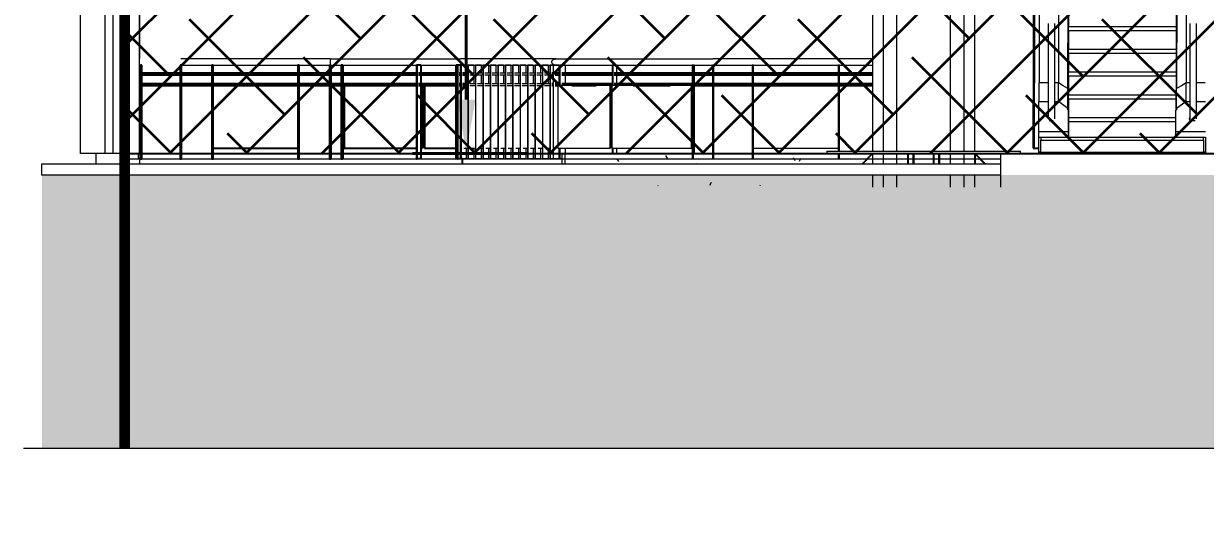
# Model space of a CAD drawing. Header units: millimetres. Extents: x 50357 to 985146, y 723188 to 1803594.
# Drawn here: x 895954 to 906939, y 765895 to 770531 of the extents above; entities that cross this region are included whole.
import ezdxf

# ---------------------------------------------------------------- set-up
doc = ezdxf.new("R2010")
doc.units = ezdxf.units.MM
doc.header["$LTSCALE"] = 3
doc.header["$MEASUREMENT"] = 0
doc.linetypes.add('DASHED', pattern=[19.05, 12.7, -6.35])
doc.layers.get('Defpoints').update_dxf_attribs({"color": 32})
for name, color, linetype, lineweight in [('-Dim', 7, 'Continuous', 40), ('A-WALL-PATT', 111, 'Continuous', 25), ('Hatch (CARR)', 8, 'Continuous', 35)]:
    doc.layers.add(name, color=color, linetype=linetype, lineweight=lineweight)
for name, color, linetype, lineweight, true_color in [('-Surrender line', 7, 'Continuous', 40, 0xff7575), ('A-FLOR', 7, 'Continuous', 5, 0x6e6e6e), ('A-FLOR-HRAL', 7, 'Continuous', 13, 0x6e6e6e), ('A-GENM', 7, 'Continuous', 13, 0x6e6e6e), ('A-MASS', 7, 'Continuous', 13, 0x6e6e6e), ('ADS060', 7, 'Continuous', 35, 0x6e6e6e), ('I-WALL', 7, 'Continuous', 25, 0x6e6e6e), ('M-EQPM', 7, 'Continuous', 13, 0x6e6e6e), ('Q-SPCQ', 7, 'Continuous', 13, 0x6e6e6e), ('S-COLS', 7, 'Continuous', 13, 0x6e6e6e), ('S-STRS', 7, 'Continuous', 13, 0x6e6e6e)]:
    doc.layers.add(name, color=color, linetype=linetype, lineweight=lineweight, true_color=true_color)
doc.layers.add('00-TITLEBOX', color=7, linetype='Continuous')
doc.styles.get("Standard").update_dxf_attribs({"font": 'arial.ttf'})
doc.dimstyles.get("Standard").update_dxf_attribs({"dimtxt": 0.5, "dimasz": 0.5, "dimexe": 0.18, "dimexo": 0.0625, "dimgap": 0.09, "dimtad": 0, "dimtih": 1, "dimtoh": 1, "dimdec": 3, "dimzin": 0, "dimdsep": 46, "dimtxsty": 'Standard', "dimcen": 0.09, "dimclrd": 256, "dimclre": 256, "dimclrt": 256, "dimadec": 0, "dimazin": 0, "dimtfac": 1, "dimtdec": 3, "dimtofl": 0, "dimtmove": 0, "dimatfit": 3, "dimfxl": 1, "dimtolj": 1, "dimtzin": 0, "dimlwd": -1, "dimlwe": -1, "dimarcsym": 0})
pattern_1 = [(0, (970130.18, 771645.61), (812.8, 203.2), [33.528, -576.072, 33.528, -576.072, -3251.2]), (0, (970130.18, 771645.61), (812.8, 203.2), [-1219.2, 33.528, -1185.672, 33.528, -576.072, -1422.4]), (0, (970130.18, 771645.61), (812.8, 203.2), [-3048, 33.528, -372.872, 33.528, -982.472]), (120, (970434.98, 771747.21), (-582.37636, 602.30545), [33.528, -576.072, 33.528, -3827.272]), (120, (970434.98, 771747.21), (-582.37636, 602.30545), [-643.128, -576.072, 33.528, -1185.672, -2032]), (120, (970434.98, 771747.21), (-582.37636, 602.30545), [-2438.4, 33.528, -576.072, 33.528, -1388.872]), (120, (970434.98, 771747.21), (-582.37636, 602.30545), [-3081.528, -372.872, 33.528, -982.472]), (240, (970536.58, 772153.61), (-230.42364, -805.50545), [33.528, -576.072, 33.528, -3827.272]), (240, (970536.58, 772153.61), (-230.42364, -805.50545), [-643.128, -576.072, 33.528, -1185.672, -2032]), (240, (970536.58, 772153.61), (-230.42364, -805.50545), [-2438.4, 33.528, -576.072, 33.528, -1388.872]), (240, (970536.58, 772153.61), (-230.42364, -805.50545), [-3081.528, -372.872, 33.528, -982.472])]

# ---------------------------------------------------------------- blocks, each defined once
blk = doc.blocks.new('*D345')
at = {"layer": '-Dim', "transparency": 16777216}
for p, q in [((900647, 774425), (899569, 774425)), ((900069, 773925), (900069, 772639)), ((900069, 769825), (900069, 771128)), ((900647, 769325), (899569, 769325))]:
    blk.add_line(p, q, dxfattribs=at)
for points in [[(899986, 773925), (900153, 773925), (900069, 774425)], [(899986, 769825), (900153, 769825), (900069, 769325)]]:
    blk.add_solid(points, dxfattribs=at)
at = {"layer": 'Defpoints', "color": 0, "transparency": 16777216}
for p in [(900069, 774425), (900647, 774425), (900647, 769325)]:
    blk.add_point(p, dxfattribs=at)
at = {"layer": '-Dim', "transparency": 16777216, "insert": (900069, 771884), "char_height": 500, "attachment_point": 5}
blk.add_mtext('\\A1;5100', dxfattribs=at)
blk = doc.blocks.new('Railing - 800mm-V61-SEC C')
at = {"layer": 'A-FLOR-HRAL', "color": 251, "lineweight": 9}
blk.add_line((-678176, 11600), (-678134, 11600), dxfattribs=at)
blk = doc.blocks.new('Railing - 50 x 12mm-V62-SEC C')
at = {"layer": 'A-FLOR-HRAL', "color": 251, "lineweight": 9}
for p, q in [((-678133, 12370), (-678134, 12370)), ((-678134, 12370), (-678134, 11500)), ((-678133, 11500), (-678133, 12370)), ((-678083, 12370), (-678133, 12370)), ((-678083, 12370), (-678083, 12300)), ((-678083, 12280), (-678083, 12200)), ((-678083, 11600), (-678083, 11500)), ((-678134, 11500), (-678133, 11500)), ((-678083, 11500), (-678133, 11500))]:
    blk.add_line(p, q, dxfattribs=at)
blk = doc.blocks.new('Railing - 50 x 12mm-V63-SEC C')
at = {"layer": 'A-FLOR-HRAL', "color": 251, "lineweight": 9}
for p, q in [((-677856, 12370), (-677857, 12370)), ((-677857, 12370), (-677857, 12282)), ((-677856, 11500), (-677856, 12370)), ((-677806, 12370), (-677856, 12370)), ((-677806, 12370), (-677806, 12300)), ((-677857, 12281), (-677857, 11500)), ((-677806, 12280), (-677806, 12200)), ((-677806, 11600), (-677806, 11500)), ((-677857, 11500), (-677856, 11500)), ((-677806, 11500), (-677856, 11500))]:
    blk.add_line(p, q, dxfattribs=at)
blk = doc.blocks.new('Railing - 50 x 12mm-V64-SEC C')
at = {"layer": 'A-FLOR-HRAL', "color": 251, "lineweight": 9}
for p, q in [((-677372, 12370), (-677373, 12370)), ((-677373, 12370), (-677373, 11500)), ((-677372, 11500), (-677372, 12370)), ((-677344, 12370), (-677372, 12370)), ((-677373, 11500), (-677372, 11500)), ((-677344, 11500), (-677372, 11500))]:
    blk.add_line(p, q, dxfattribs=at)
blk = doc.blocks.new('Railing - 50 x 12mm-V65-SEC C')
at = {"layer": 'A-FLOR-HRAL', "color": 251, "lineweight": 9}
for p, q in [((-677278, 12370), (-677283, 12370)), ((-677283, 12370), (-677283, 12180)), ((-677278, 12180), (-677278, 12370)), ((-677232, 12370), (-677278, 12370)), ((-677232, 12370), (-677232, 12300)), ((-677232, 12280), (-677232, 12200)), ((-677283, 11600), (-677283, 11500)), ((-677278, 11500), (-677278, 11600)), ((-677232, 11600), (-677232, 11551)), ((-677283, 11500), (-677278, 11500)), ((-677264, 11500), (-677278, 11500))]:
    blk.add_line(p, q, dxfattribs=at)
blk = doc.blocks.new('Railing - 800mm-V66-SEC C')
at = {"layer": 'A-FLOR-HRAL', "color": 251, "lineweight": 9}
for p, q in [((-677170, 12180), (-677301, 12180)), ((-677301, 12180), (-677301, 11600)), ((-676814, 12180), (-676946, 12180)), ((-676814, 11600), (-676814, 12180)), ((-676814, 12180), (-676810, 12180)), ((-676810, 12180), (-676810, 11600)), ((-677301, 11600), (-676814, 11600)), ((-676810, 11600), (-676814, 11600))]:
    blk.add_line(p, q, dxfattribs=at)
blk = doc.blocks.new('Railing - 50 x 12mm-V67-SEC C')
at = {"layer": 'A-FLOR-HRAL', "color": 251, "lineweight": 9}
for p, q in [((-676787, 12370), (-676796, 12370)), ((-676796, 12370), (-676796, 12180)), ((-676787, 12180), (-676787, 12370)), ((-676756, 12370), (-676787, 12370)), ((-676756, 12370), (-676756, 12300)), ((-676756, 12280), (-676756, 12200)), ((-676796, 11600), (-676796, 11551)), ((-676787, 11551), (-676787, 11600)), ((-676756, 11600), (-676756, 11551))]:
    blk.add_line(p, q, dxfattribs=at)
blk = doc.blocks.new('Railing - 800mm-V68-SEC C')
at = {"layer": 'A-FLOR-HRAL', "color": 251, "lineweight": 9}
for p, q in [((-676598, 12180), (-676800, 12180)), ((-676800, 12180), (-676800, 11600)), ((-676059, 12180), (-676257, 12180)), ((-676059, 11600), (-676059, 12180)), ((-676059, 12180), (-676057, 12180)), ((-676057, 12180), (-676057, 11600)), ((-676800, 11600), (-676059, 11600)), ((-676057, 11600), (-676059, 11600))]:
    blk.add_line(p, q, dxfattribs=at)
blk = doc.blocks.new('Railing - 50 x 12mm-V69-SEC C')
at = {"layer": 'A-FLOR-HRAL', "color": 251, "lineweight": 9}
for p, q in [((-676041, 12370), (-676053, 12370)), ((-676053, 12370), (-676053, 11500)), ((-676041, 11500), (-676041, 12370)), ((-676035, 12370), (-676041, 12370)), ((-676035, 12370), (-676035, 12300)), ((-676035, 12280), (-676035, 12200)), ((-676035, 12180), (-676035, 11551)), ((-676053, 11500), (-676041, 11500)), ((-676039, 11500), (-676041, 11500))]:
    blk.add_line(p, q, dxfattribs=at)
blk = doc.blocks.new('Railing - 50 x 12mm-V70-SEC C')
at = {"layer": 'A-FLOR-HRAL', "color": 251, "lineweight": 9}
for p, q in [((-675482, 12370), (-675494, 12370)), ((-675494, 12370), (-675494, 11500)), ((-675482, 11500), (-675482, 12370)), ((-675482, 12370), (-675482, 12370)), ((-675494, 11500), (-675482, 11500)), ((-675482, 11500), (-675482, 11500))]:
    blk.add_line(p, q, dxfattribs=at)
blk = doc.blocks.new('Railing - 800mm-V71-SEC C')
at = {"layer": 'A-FLOR-HRAL', "color": 251, "lineweight": 9}
blk.add_line((-675482, 11600), (-674694, 11600), dxfattribs=at)
blk = doc.blocks.new('Railing - 50 x 12mm-V72-SEC C')
at = {"layer": 'A-FLOR-HRAL', "color": 251, "lineweight": 9}
for p, q in [((-674682, 12370), (-674694, 12370)), ((-674694, 12370), (-674694, 11570)), ((-674682, 11570), (-674682, 12370)), ((-674682, 12370), (-674682, 12370)), ((-674694, 11550), (-674694, 11500)), ((-674682, 11500), (-674682, 11550)), ((-674694, 11500), (-674682, 11500)), ((-674682, 11500), (-674682, 11500))]:
    blk.add_line(p, q, dxfattribs=at)
blk = doc.blocks.new('Railing - 50 x 12mm-V75-SEC C')
at = {"layer": 'A-FLOR-HRAL', "color": 251, "lineweight": 9}
for p, q in [((-677341, 12370), (-677344, 12370)), ((-677344, 12370), (-677344, 11500)), ((-677341, 11500), (-677341, 12370)), ((-677292, 12370), (-677341, 12370)), ((-677292, 12370), (-677292, 12300)), ((-677292, 12280), (-677292, 12200)), ((-677292, 11600), (-677292, 11500)), ((-677344, 11500), (-677341, 11500)), ((-677292, 11500), (-677341, 11500))]:
    blk.add_line(p, q, dxfattribs=at)
blk = doc.blocks.new('Railing - Railing-28227-SEC C')
at = {"color": 8, "true_color": 0x6e6e6e}
for p, q in [((-681189, 12370), (-681178, 12370)), ((-681167, 12370), (-681178, 12370)), ((-681178, 12370), (-681178, 11500)), ((-681167, 11500), (-681167, 12370)), ((-680799, 12370), (-680811, 12370)), ((-680811, 12370), (-680811, 11500)), ((-680799, 11500), (-680799, 12370)), ((-680799, 12370), (-680799, 12370)), ((-680505, 12370), (-680517, 12370)), ((-680517, 12370), (-680517, 11500)), ((-680505, 11500), (-680505, 12370)), ((-680505, 12370), (-680505, 12370)), ((-679705, 12370), (-679717, 12370)), ((-679717, 12370), (-679717, 11500)), ((-679705, 11500), (-679705, 12370)), ((-679705, 12370), (-679705, 12370)), ((-679412, 12370), (-679424, 12370)), ((-679424, 12370), (-679424, 11500)), ((-679412, 11500), (-679412, 12370)), ((-679411, 12370), (-679412, 12370)), ((-679411, 12370), (-679411, 12300)), ((-679304, 12370), (-679316, 12370)), ((-679316, 12370), (-679316, 11500)), ((-679304, 11500), (-679304, 12370)), ((-679298, 12370), (-679304, 12370)), ((-679298, 12370), (-679298, 12300)), ((-678607, 12370), (-678616, 12370)), ((-678616, 12370), (-678616, 11500)), ((-678607, 11500), (-678607, 12370)), ((-678573, 12370), (-678607, 12370)), ((-678573, 12370), (-678573, 12300)), ((-678245, 12370), (-678247, 12370)), ((-678247, 12370), (-678247, 11500)), ((-678245, 11500), (-678245, 12370)), ((-678232, 12370), (-678245, 12370)), ((-678231, 12370), (-678232, 12370)), ((-678232, 12370), (-678232, 11500)), ((-678231, 11500), (-678231, 12370)), ((-678203, 12370), (-678231, 12370)), ((-678202, 12370), (-678203, 12370)), ((-678203, 12370), (-678203, 11500)), ((-678202, 11500), (-678202, 12370)), ((-678187, 12370), (-678202, 12370)), ((-681190, 12300), (-681184, 12300)), ((-681190, 12280), (-681184, 12280)), ((-681190, 12200), (-681184, 12200)), ((-681167, 12300), (-680811, 12300)), ((-681167, 12280), (-680811, 12280)), ((-681167, 12200), (-680811, 12200)), ((-680799, 12300), (-680517, 12300)), ((-680799, 12280), (-680517, 12280)), ((-680799, 12200), (-680517, 12200)), ((-680505, 12300), (-679717, 12300)), ((-680505, 12280), (-679717, 12280)), ((-680505, 12200), (-679717, 12200)), ((-679705, 12300), (-679424, 12300)), ((-679705, 12280), (-679424, 12280)), ((-679705, 12200), (-679424, 12200)), ((-679412, 12300), (-679316, 12300)), ((-679412, 12280), (-679316, 12280)), ((-679412, 12200), (-679316, 12200)), ((-679411, 12280), (-679411, 12200)), ((-679302, 12300), (-678741, 12300)), ((-679302, 12280), (-679179, 12280)), ((-679302, 12200), (-679298, 12200)), ((-679298, 12280), (-679298, 12200)), ((-679298, 12200), (-679179, 12200)), ((-679179, 12280), (-678951, 12280)), ((-679179, 12200), (-678615, 12200)), ((-678951, 12280), (-678615, 12280)), ((-678741, 12300), (-678615, 12300)), ((-678597, 12300), (-678245, 12300)), ((-678597, 12280), (-678409, 12280)), ((-678597, 12200), (-678245, 12200)), ((-678573, 12280), (-678573, 12200)), ((-678409, 12280), (-678299, 12280)), ((-678299, 12280), (-678245, 12280)), ((-678217, 12300), (-678203, 12300)), ((-678217, 12280), (-678203, 12280)), ((-678217, 12200), (-678203, 12200)), ((-678187, 12300), (-678134, 12300)), ((-678187, 12280), (-678134, 12280)), ((-678187, 12200), (-678134, 12200)), ((-677357, 12300), (-677344, 12300)), ((-677357, 12280), (-677344, 12280)), ((-677357, 12200), (-677344, 12200)), ((-677326, 12300), (-677283, 12300)), ((-677326, 12280), (-677283, 12280)), ((-677326, 12200), (-677283, 12200)), ((-677264, 12300), (-676797, 12300)), ((-677264, 12280), (-676797, 12280)), ((-677264, 12200), (-676797, 12200)), ((-676777, 12300), (-676054, 12300)), ((-676777, 12280), (-676054, 12280)), ((-676777, 12200), (-676054, 12200)), ((-676040, 12300), (-675863, 12300)), ((-676040, 12280), (-675863, 12280)), ((-676040, 12200), (-675863, 12200)), ((-675851, 12300), (-675494, 12300)), ((-675851, 12280), (-675494, 12280)), ((-675851, 12200), (-675494, 12200)), ((-675482, 12300), (-674694, 12300)), ((-675482, 12280), (-674694, 12280)), ((-675482, 12200), (-674694, 12200)), ((-674682, 12300), (-674374, 12300)), ((-674682, 12280), (-674374, 12280)), ((-674682, 12200), (-674374, 12200)), ((-681190, 12180), (-681184, 12180)), ((-681167, 12180), (-680811, 12180)), ((-680799, 12180), (-680517, 12180)), ((-680505, 12180), (-679717, 12180)), ((-679705, 12180), (-679424, 12180)), ((-679412, 12180), (-679316, 12180)), ((-679411, 12180), (-679411, 11500)), ((-679302, 12180), (-678615, 12180)), ((-679298, 12180), (-679298, 11500)), ((-679286, 12180), (-679286, 11600)), ((-678597, 12180), (-678245, 12180)), ((-678573, 12180), (-678573, 11500)), ((-678561, 11600), (-678561, 12180)), ((-678559, 12180), (-678559, 11600)), ((-678540, 12180), (-678540, 11600)), ((-678217, 12180), (-678203, 12180)), ((-678187, 12180), (-678134, 12180)), ((-677357, 12180), (-677344, 12180)), ((-677326, 12180), (-677302, 12180)), ((-677171, 12180), (-676946, 12180)), ((-676810, 12180), (-676800, 12180)), ((-676599, 12180), (-676257, 12180)), ((-676058, 12180), (-676054, 12180)), ((-676040, 12180), (-675863, 12180)), ((-675851, 12180), (-675494, 12180)), ((-675482, 12180), (-674694, 12180)), ((-674682, 12180), (-674374, 12180)), ((-681197, 11500), (-681197, 11550)), ((-680505, 11600), (-679717, 11600)), ((-679286, 11600), (-678616, 11600)), ((-678573, 11600), (-678561, 11600)), ((-678559, 11600), (-678561, 11600)), ((-678540, 11600), (-678247, 11600)), ((-681178, 11500), (-681197, 11500)), ((-681178, 11500), (-681167, 11500)), ((-680811, 11500), (-680799, 11500)), ((-680799, 11500), (-680799, 11500)), ((-680517, 11500), (-680505, 11500)), ((-680505, 11500), (-680505, 11500)), ((-679717, 11500), (-679705, 11500)), ((-679705, 11500), (-679705, 11500)), ((-679424, 11500), (-679412, 11500)), ((-679411, 11500), (-679412, 11500)), ((-679316, 11500), (-679304, 11500)), ((-679298, 11500), (-679304, 11500)), ((-678616, 11500), (-678607, 11500)), ((-678573, 11500), (-678607, 11500)), ((-678247, 11500), (-678245, 11500)), ((-678232, 11500), (-678245, 11500)), ((-678232, 11500), (-678231, 11500)), ((-678203, 11500), (-678231, 11500)), ((-678203, 11500), (-678202, 11500)), ((-678187, 11500), (-678202, 11500))]:
    blk.add_line(p, q, dxfattribs=at)
at = {"layer": 'A-FLOR-HRAL', "color": 8, "lineweight": 9, "true_color": 0x6e6e6e}
for p, q in [((-678152, 12370), (-678187, 12370)), ((-678152, 12370), (-678152, 12300)), ((-678152, 12280), (-678152, 12200)), ((-678118, 12300), (-678064, 12300)), ((-678118, 12280), (-678064, 12280)), ((-678118, 12200), (-678064, 12200)), ((-678048, 12300), (-677995, 12300)), ((-678048, 12280), (-677995, 12280)), ((-678048, 12200), (-677995, 12200)), ((-677979, 12300), (-677926, 12300)), ((-677979, 12280), (-677926, 12280)), ((-677979, 12200), (-677926, 12200)), ((-677910, 12300), (-677857, 12300)), ((-677910, 12280), (-677857, 12280)), ((-677910, 12200), (-677857, 12200)), ((-677841, 12300), (-677788, 12300)), ((-677841, 12280), (-677788, 12280)), ((-677841, 12200), (-677788, 12200)), ((-677772, 12300), (-677719, 12300)), ((-677772, 12280), (-677719, 12280)), ((-677772, 12200), (-677719, 12200)), ((-677703, 12300), (-677649, 12300)), ((-677703, 12280), (-677649, 12280)), ((-677703, 12200), (-677649, 12200)), ((-677633, 12300), (-677580, 12300)), ((-677633, 12280), (-677580, 12280)), ((-677633, 12200), (-677580, 12200)), ((-677564, 12300), (-677511, 12300)), ((-677564, 12280), (-677511, 12280)), ((-677564, 12200), (-677511, 12200)), ((-677495, 12300), (-677442, 12300)), ((-677495, 12280), (-677442, 12280)), ((-677495, 12200), (-677442, 12200)), ((-677426, 12300), (-677373, 12300)), ((-677426, 12280), (-677373, 12280)), ((-677426, 12200), (-677373, 12200)), ((-678118, 12180), (-678064, 12180)), ((-678048, 12180), (-677995, 12180)), ((-677979, 12180), (-677926, 12180)), ((-677910, 12180), (-677857, 12180)), ((-677841, 12180), (-677788, 12180)), ((-677772, 12180), (-677719, 12180)), ((-677703, 12180), (-677649, 12180)), ((-677633, 12180), (-677580, 12180)), ((-677564, 12180), (-677511, 12180)), ((-677495, 12180), (-677442, 12180)), ((-677426, 12180), (-677373, 12180)), ((-678152, 11600), (-678152, 11500)), ((-678152, 11500), (-678187, 11500))]:
    blk.add_line(p, q, dxfattribs=at)
at = {"color": 8, "true_color": 0x6e6e6e}
for name, p in [('Railing - 50 x 12mm-V62-SEC C', (0, 0)), ('Railing - 50 x 12mm-V62-SEC C', (69, 0)), ('Railing - 50 x 12mm-V62-SEC C', (138, 0)), ('Railing - 50 x 12mm-V62-SEC C', (207, 0)), ('Railing - 50 x 12mm-V63-SEC C', (0, 0)), ('Railing - 50 x 12mm-V62-SEC C', (346, 0)), ('Railing - 50 x 12mm-V62-SEC C', (415, 0)), ('Railing - 50 x 12mm-V62-SEC C', (484, 0)), ('Railing - 50 x 12mm-V62-SEC C', (553, 0)), ('Railing - 50 x 12mm-V62-SEC C', (622, 0)), ('Railing - 50 x 12mm-V62-SEC C', (692, 0)), ('Railing - 50 x 12mm-V64-SEC C', (0, 0)), ('Railing - 50 x 12mm-V75-SEC C', (0, 0)), ('Railing - 50 x 12mm-V65-SEC C', (0, 0)), ('Railing - 50 x 12mm-V67-SEC C', (0, 0)), ('Railing - 50 x 12mm-V69-SEC C', (0, 0)), ('Railing - 50 x 12mm-V70-SEC C', (-369, 0)), ('Railing - 50 x 12mm-V70-SEC C', (0, 0)), ('Railing - 50 x 12mm-V72-SEC C', (0, 0)), ('Railing - 800mm-V66-SEC C', (0, 0)), ('Railing - 800mm-V68-SEC C', (0, 0)), ('Railing - 800mm-V61-SEC C', (0, 0)), ('Railing - 800mm-V61-SEC C', (69, 0)), ('Railing - 800mm-V61-SEC C', (138, 0)), ('Railing - 800mm-V61-SEC C', (207, 0)), ('Railing - 800mm-V61-SEC C', (277, 0)), ('Railing - 800mm-V61-SEC C', (346, 0)), ('Railing - 800mm-V61-SEC C', (415, 0)), ('Railing - 800mm-V61-SEC C', (484, 0)), ('Railing - 800mm-V61-SEC C', (553, 0)), ('Railing - 800mm-V61-SEC C', (622, 0)), ('Railing - 800mm-V61-SEC C', (692, 0)), ('Railing - 800mm-V61-SEC C', (761, 0)), ('Railing - 800mm-V71-SEC C', (0, 0))]:
    blk.add_blockref(name, p, dxfattribs=at)
blk = doc.blocks.new('Top Rail Type - Top Rail_Internal_-28234-SEC C')
at = {"layer": 'A-FLOR-HRAL', "lineweight": 9}
for p, q in [((-679418, 12430), (-680805, 12430)), ((-678187, 12430), (-678206, 12430)), ((-677317, 12430), (-678187, 12430)), ((-674374, 12430), (-675857, 12430)), ((-680805, 12370), (-679418, 12370)), ((-678206, 12370), (-678187, 12370)), ((-678187, 12370), (-677317, 12370)), ((-675857, 12370), (-674374, 12370))]:
    blk.add_line(p, q, dxfattribs=at)
at = {"layer": 'A-FLOR-HRAL', "lineweight": 9, "flags": 128}
for points in [[(-679418, 12430), (-679199, 12430), (-678989, 12430), (-678793, 12430), (-678617, 12430), (-678467, 12430), (-678348, 12430), (-678262, 12430), (-678213, 12430), (-678206, 12430)], [(-677317, 12430), (-677225, 12430), (-677089, 12430), (-676916, 12430), (-676709, 12430), (-676476, 12430), (-676224, 12430), (-675960, 12430), (-675857, 12430)], [(-679418, 12370), (-679199, 12370), (-678989, 12370), (-678793, 12370), (-678617, 12370), (-678467, 12370), (-678348, 12370), (-678262, 12370), (-678213, 12370), (-678206, 12370)], [(-677317, 12370), (-677225, 12370), (-677089, 12370), (-676916, 12370), (-676709, 12370), (-676476, 12370), (-676224, 12370), (-675960, 12370), (-675857, 12370)]]:
    blk.add_lwpolyline(points, dxfattribs=at)
at = {"layer": 'A-FLOR-HRAL', "lineweight": 9}
for points, knots in [([(-679417, 12430), (-679418, 12431), (-679418, 12429), (-679418, 12421), (-679418, 12412), (-679418, 12404), (-679418, 12400)], [0.4444444, 0.4444444, 0.4444444, 0.4444444, 0.6666667, 0.7777778, 0.8888889, 1, 1, 1, 1]), ([(-677357, 12400), (-677357, 12404), (-677355, 12412), (-677346, 12421), (-677335, 12427), (-677324, 12430), (-677316, 12430), (-677313, 12430)], [-1, -1, -1, -1, -0.8888889, -0.7777778, -0.6666667, -0.5555556, -0.4580782, -0.4580782, -0.4580782, -0.4580782]), ([(-677313, 12370), (-677316, 12370), (-677324, 12370), (-677335, 12373), (-677346, 12379), (-677355, 12388), (-677357, 12396), (-677357, 12400)], [-0.5426889, -0.5426889, -0.5426889, -0.5426889, -0.4444444, -0.3333333, -0.2222222, -0.1111111, 0, 0, 0, 0])]:
    blk.add_open_spline(points, degree=3, knots=knots, dxfattribs=at)
blk.add_open_spline([(-679418, 12400), (-679418, 12396), (-679418, 12388), (-679418, 12379), (-679418, 12373), (-679418, 12370), (-679418, 12370), (-679417, 12370)], degree=3, dxfattribs=at)
blk = doc.blocks.new('Mechanical Equipment 1 - Mechanical Equipment 1-3306942-SEC C')
at = {"layer": 'M-EQPM'}
for p, q in [((-673183, 11236), (-673183, 11550)), ((-666783, 11550), (-673183, 11550)), ((-666783, 11550), (-666783, 11236)), ((-666781, 11550), (-666783, 11550)), ((-666779, 11550), (-666781, 11550)), ((-666779, 11500), (-666779, 11550)), ((-666779, 11450), (-666779, 11500)), ((-666779, 11236), (-666779, 11350))]:
    blk.add_line(p, q, dxfattribs=at)
blk = doc.blocks.new('Structural Columns 1 - Structural Columns 1-3720711-SEC C')
at = {"layer": 'S-COLS'}
for p, q in [((-674374, 19104), (-674274, 19104)), ((-674374, 11570), (-674374, 19104)), ((-674274, 19104), (-674274, 19104)), ((-674274, 19104), (-674150, 19104)), ((-674274, 11570), (-674274, 19104)), ((-674274, 18995), (-674274, 19104)), ((-674150, 19104), (-673650, 19104)), ((-674150, 11570), (-674150, 19104)), ((-673650, 19104), (-673650, 19104)), ((-673650, 19104), (-673524, 19104)), ((-673650, 11570), (-673650, 19104)), ((-673650, 11570), (-673650, 19104)), ((-673524, 19104), (-673424, 19104)), ((-673524, 11570), (-673524, 19104)), ((-673424, 19104), (-673424, 19104)), ((-673424, 19104), (-673423, 19104)), ((-673424, 11570), (-673424, 19104)), ((-673424, 11570), (-673424, 19104)), ((-673424, 11570), (-673424, 19104)), ((-673423, 16150), (-673423, 19104)), ((-674274, 18725), (-674274, 18915)), ((-674274, 18535), (-674274, 18645)), ((-674274, 11570), (-674274, 18415)), ((-673423, 11570), (-673423, 15300)), ((-674374, 11500), (-674374, 11550)), ((-674274, 11500), (-674274, 11550)), ((-674274, 11500), (-674274, 11550)), ((-674150, 11500), (-674150, 11550)), ((-673650, 11500), (-673650, 11550)), ((-673650, 11500), (-673650, 11550)), ((-673524, 11500), (-673524, 11550)), ((-673424, 11500), (-673424, 11550)), ((-674374, 11450), (-674374, 11500)), ((-674274, 11450), (-674274, 11500)), ((-674274, 11450), (-674274, 11500)), ((-674150, 11450), (-674150, 11500)), ((-673650, 11450), (-673650, 11500)), ((-673650, 11450), (-673650, 11500)), ((-673524, 11450), (-673524, 11500)), ((-673424, 11450), (-673424, 11500)), ((-674374, 11236), (-674374, 11350)), ((-674274, 11236), (-674274, 11350)), ((-674274, 11236), (-674274, 11350)), ((-674150, 11236), (-674150, 11350)), ((-673650, 11236), (-673650, 11350)), ((-673650, 11236), (-673650, 11350)), ((-673524, 11236), (-673524, 11350)), ((-673424, 11236), (-673424, 11350))]:
    blk.add_line(p, q, dxfattribs=at)
blk = doc.blocks.new('Aluminum Louvers FL - Aluminum Louvers FL-3941679-SEC C')
at = {"layer": 'A-GENM'}
for p, q in [((-681185, 12429), (-681185, 16600)), ((-681591, 11450), (-681591, 11550)), ((-681185, 11450), (-681185, 11500))]:
    blk.add_line(p, q, dxfattribs=at)
blk = doc.blocks.new('Aluminum Louvers FSS - Aluminum Louvers FSS-4001149-SEC C')
at = {"layer": 'A-GENM'}
for p, q in [((-681739, 11550), (-681739, 26790)), ((-681509, 11550), (-681509, 26790)), ((-681434, 11550), (-681434, 26790)), ((-681189, 11550), (-681189, 16600)), ((-681711, 11550), (-681739, 11550)), ((-681683, 11550), (-681711, 11550)), ((-681577, 11550), (-681683, 11550)), ((-681509, 11550), (-681577, 11550)), ((-681490, 11550), (-681509, 11550)), ((-681434, 11550), (-681490, 11550)), ((-681339, 11550), (-681434, 11550)), ((-681224, 11550), (-681339, 11550)), ((-681189, 11550), (-681224, 11550))]:
    blk.add_line(p, q, dxfattribs=at)

msp = doc.modelspace()

# ---------------------------------------------------------------- hatches: boundary and pattern name
at = {"layer": 'A-WALL-PATT', "lineweight": 13}
h = msp.add_hatch(dxfattribs=at)
h.set_pattern_fill('FP_1', color=256, style=0, pattern_type=2)
h.set_pattern_definition([(45, (970121.66, 771645.6), (-251.4472, 251.4472), []), (45, (970121.66, 772026.6), (-251.4472, 251.4472), [])])
h.paths.add_polyline_path([(905342.2624, 769374.6127), (905345.2624, 769374.6127), (905345.2624, 769673.7848), (905342.2624, 769673.7782), (905342.2624, 769390.6445)], flags=0)
at = {"layer": 'ADS060', "lineweight": 13}
h = msp.add_hatch(dxfattribs=at)
h.set_pattern_fill('AR-CONC', color=256, scale=100, style=0)
h.set_pattern_definition([(50, (0, 0), (717.26018, -62.75213), [75, -825]), (355, (0, 0), (-138.75133, 752.19213), [60, -660]), (100.451444, (59.8, -5.2), (578.50885, 689.44), [63.7402, -701.1421]), (46.1842, (0, 200), (1067.2413, -165.5193), [112.5, -1237.5]), (96.63564, (88.9, 186.2), (934.66195, 974.1186), [95.6103, -1051.7138]), (351.18416, (0, 200), (934.6619, 974.1186), [90, -990]), (21, (100, 150), (596.90705, -402.6189), [75, -825]), (326, (100, 150), (243.31533, 725.15005), [60, -660]), (71.451445, (149.74, 116.45), (840.22238, 322.53115), [63.7402, -701.1421]), (37.5, (0, 0), (12.159855, 332.893854), [0, -652, 0, -670, 0, -662.5]), (7.5, (0, 0), (263.06954, 394.41171), [0, -382, 0, -637, 0, -252.5]), (327.5, (-223, 0), (533.822436, -22.55487), [0, -250, 0, -780, 0, -1035]), (317.5, (-323, 0), (583.18617, 100.10498), [0, -325, 0, -518, 0, -735])])
h.paths.add_polyline_path([(896124.3903, 769124.6127), (919808.5704, 769124.6127), (919808.5704, 766581.7348), (909426.6735, 766581.7348), (909176.6735, 767268.6042), (908676.6735, 765894.8655), (908426.6735, 766581.7348), (896124.3903, 766581.7348)])
at = {"layer": 'Hatch (CARR)'}
h = msp.add_hatch(dxfattribs=at)
h.set_pattern_fill('ANSI38', color=256, scale=4000)
h.paths.add_polyline_path([(919608.1395, 769324.6127), (919608.1395, 774424.6127), (896892.0362, 774424.6127), (896892.0362, 769324.6127)])
at = {"layer": 'S-STRS', "lineweight": 9}
h = msp.add_hatch(dxfattribs=at)
h.set_pattern_fill('FP_3', color=256, style=0, pattern_type=2)
h.set_pattern_definition(pattern_1)
h.paths.add_polyline_path([(903656.9017, 769274.6127), (903797.8242, 769274.6127), (903846.1505, 769324.6127), (903538.3797, 769324.6127), (903538.3797, 769274.6127), (903631.5404, 769274.6127)], flags=0)
h.paths.add_polyline_path([(902369.4209, 769274.6127), (902726.3649, 769274.6127), (902726.3649, 769325.8627), (902369.4209, 769325.8627)], flags=0)
h.paths.add_polyline_path([(900989.1041, 769274.6127), (902167.2282, 769274.6127), (902167.2282, 769325.8627), (900989.1041, 769325.8627)], flags=0)
h.paths.add_polyline_path([(902738.3798, 769274.6127), (903526.3648, 769274.6127), (903526.3648, 769324.6127), (903421.2851, 769324.6127), (903421.2851, 769325.8627), (902738.3798, 769325.8627)], flags=0)
h.paths.add_polyline_path([(902357.406, 769274.6127), (902357.406, 769325.8627), (902181.25, 769325.8627), (902181.25, 769274.6127)], flags=0)
h.paths.add_polyline_path([(904938.5754, 769274.6127), (905038.0039, 769274.6127), (905038.0039, 769324.6127), (904797.3884, 769324.5296), (904845.6951, 769274.6127), (904880.139, 769274.6127)], flags=0)
h.paths.add_polyline_path([(905287.8848, 769324.6127), (905392.0843, 769324.6127), (905392.0843, 769325.8627), (905222.2538, 769325.8627), (905222.2538, 769324.6127)], flags=0)
h = msp.add_hatch(dxfattribs=at)
h.set_pattern_fill('FP_5', color=256, style=0, pattern_type=2)
h.set_pattern_definition([(0, (902884.84, 771645.61), (70.267, 203.2), [2.899, -49.802, 2.899, -49.802, -281.068]), (0, (902884.84, 771645.61), (70.267, 203.2), [-105.4, 2.899, -102.502, 2.899, -49.802, -122.967]), (0, (902884.84, 771645.61), (70.267, 203.2), [-263.501, 2.899, -32.235, 2.899, -84.935]), (92.857, (902911.19, 771747.213), (-50.34252, 602.3054), [29.072, -499.514, -3347.713]), (92.857, (902911.19, 771747.213), (-50.34252, 602.3054), [-528.586, 29.072, -499.514, -2819.127]), (92.857, (902911.19, 771747.213), (-50.34252, 602.3054), [-1057.173, 29.072, -1028.1, -1761.954]), (92.857, (902911.19, 771747.213), (-50.34252, 602.3054), [-2114.345, 29.072, -499.514, -1233.368]), (92.857, (902911.19, 771747.213), (-50.34252, 602.3054), [-2642.931, 29.072, -323.319, -880.977]), (92.857, (902911.19, 771747.213), (-50.34252, 602.3054), [-2995.322, 29.072, -851.905]), (267.143, (902919.973, 772153.613), (-19.91489, -805.50558), [29.072, -499.514, -3347.713]), (267.143, (902919.973, 772153.613), (-19.91489, -805.50558), [-528.586, 29.072, -499.514, -2819.127]), (267.143, (902919.973, 772153.613), (-19.91489, -805.50558), [-1057.173, 29.072, -1028.1, -1761.954]), (267.143, (902919.973, 772153.613), (-19.91489, -805.50558), [-2114.345, 29.072, -499.514, -1233.368]), (267.143, (902919.973, 772153.613), (-19.91489, -805.50558), [-2642.931, 29.072, -323.319, -880.977]), (267.143, (902919.973, 772153.613), (-19.91489, -805.50558), [-2995.322, 29.072, -851.905])])
h.paths.add_polyline_path([(900989.1041, 769224.6127), (900989.1041, 769274.6127), (900956.9957, 769274.6127), (900956.9957, 769224.6127), (900977.4414, 769224.6127)], flags=0)
h = msp.add_hatch(dxfattribs=at)
h.set_pattern_fill('FP_3', color=256, style=0, pattern_type=2)
h.set_pattern_definition(pattern_1)
h.paths.add_polyline_path([(900989.1041, 769024.5325), (903696.2113, 769024.5325), (903696.2113, 769124.6127), (900989.1041, 769124.6127)], flags=0)
h.paths.add_polyline_path([(904947.3347, 769024.5325), (905038.0039, 769024.5325), (905038.0039, 769124.6127), (904947.3347, 769124.6127)], flags=0)
h.paths.add_polyline_path([(905038.0039, 769224.6127), (905038.0039, 769274.6127), (904845.6951, 769274.6127), (904894.0822, 769224.6127), (904947.308, 769224.6127)], flags=0)
h.paths.add_polyline_path([(902025.9185, 769224.6127), (903749.4371, 769224.6127), (903797.8242, 769274.6127), (900989.1041, 769274.6127), (900989.1041, 769224.6127), (901210.4269, 769224.6127)], flags=0)

# ---------------------------------------------------------------- linework, layer by layer
at = {"layer": '-Surrender line', "linetype": 'DASHED', "const_width": 100}
msp.add_lwpolyline([(896892.0362, 766581.7348), (896892.0362, 792665.067)], dxfattribs=at)
at = {"linetype": 'Continuous', "lineweight": 0, "ltscale": 2, "flags": 128}
msp.add_lwpolyline([(920557.4913, 766581.7348), (909426.6735, 766581.7348), (909176.6735, 767268.6042), (908676.6735, 765894.8655), (908426.6735, 766581.7348), (895953.9581, 766581.7348)], dxfattribs=at)
at = {"layer": '00-TITLEBOX'}
msp.add_lwpolyline([(919608.1395, 769324.6127), (919608.1395, 774424.6127), (896892.0362, 774424.6127), (896892.0362, 769324.6127), (919608.1395, 769324.6127)], dxfattribs=at)
at = {"layer": 'A-FLOR'}
for p, q in [((903421.285, 769344.6127), (903421.285, 769324.6127)), ((903421.285, 769344.6127), (905222.2538, 769344.6127)), ((905039.2056, 769324.6127), (903421.285, 769324.6127)), ((905222.2539, 769324.6127), (905222.2539, 769344.6127)), ((905344.1382, 769371.6127), (905344.1382, 769374.6127)), ((905344.1382, 769371.6127), (905391.932, 769371.6127)), ((905391.932, 769374.6127), (905347.1188, 769374.6127))]:
    msp.add_line(p, q, dxfattribs=at)
at = {"layer": 'A-FLOR', "lineweight": 9}
for p, q in [((905038.0039, 769224.6127), (896120.5955, 769224.6127)), ((896120.5955, 769224.6127), (896120.5955, 769124.6127)), ((896120.5955, 769124.6127), (905038.0039, 769124.6127))]:
    msp.add_line(p, q, dxfattribs=at)
at = {"layer": 'A-GENM'}
msp.add_line((896881.1408, 769274.6127), (905038.0039, 769274.6127), dxfattribs=at)
at = {"layer": 'A-MASS'}
for p, q in [((900031.0707, 769224.6127), (900031.0707, 769274.6127)), ((900035.6305, 769224.6127), (900035.6305, 769274.6127))]:
    msp.add_line(p, q, dxfattribs=at)
at = {"layer": 'I-WALL'}
for p, q in [((905343.3874, 769980.7215), (905350.5384, 777801.1058)), ((905353.5384, 777801.1058), (905346.3874, 769980.7215)), ((905347.1171, 769374.6127), (905354.461, 777406.1127)), ((905343.3874, 769980.7215), (905346.3874, 769980.7215)), ((905342.2624, 769673.7782), (905342.2794, 769807.0127)), ((905342.2794, 769807.0127), (905346.1037, 769807.0127)), ((905345.2794, 769807.0127), (905345.2624, 769673.7848)), ((903846.1505, 769324.5499), (903749.4371, 769224.6127)), ((904175.9872, 769224.6127), (904176.0385, 769324.6127)), ((904226.0385, 769324.6127), (904225.9872, 769224.6127)), ((904226.0385, 769224.6127), (904226.0385, 769324.6127)), ((904415.9871, 769224.6127), (904416.0385, 769324.6127)), ((904466.0385, 769324.6127), (904465.9871, 769224.6127)), ((904466.0385, 769224.6127), (904466.0385, 769324.6127)), ((904796.2132, 769324.6127), (904796.2132, 769224.6127)), ((904892.99, 769224.6127), (904796.2158, 769324.6127)), ((904893.1179, 769224.6127), (904796.3437, 769324.6127)), ((904893.9543, 769224.6127), (904797.1801, 769324.6127)), ((904894.0822, 769224.6127), (904797.308, 769324.6127)), ((905345.2624, 769374.6127), (905347.1171, 769374.6127))]:
    msp.add_line(p, q, dxfattribs=at)
at = {"layer": 'I-WALL', "lineweight": 35}
for p, q in [((905345.2624, 769673.7848), (905342.2624, 769673.7782)), ((905342.2624, 769673.7782), (905342.2624, 769374.6127)), ((905345.2624, 769374.6127), (905345.2624, 769673.7848)), ((905342.2624, 769374.6127), (905345.2624, 769374.6127))]:
    msp.add_line(p, q, dxfattribs=at)
at = {"layer": 'I-WALL'}
for centre, end_param in [((905343.1037, 770724.6127), 3.7670553514), ((905346.1037, 770724.6127), 3.7670553513)]:
    msp.add_ellipse(centre, major_axis=(0, 917.6), ratio=0.0005280011, start_param=3.1415926536, end_param=end_param, dxfattribs=at)
at = {"layer": 'Q-SPCQ'}
for p, q in [((905401.013, 777801.1058), (905393.7197, 769978.623)), ((905581.0103, 777801.1058), (905573.719, 769980.7221)), ((905662.2377, 769926.9002), (905669.5792, 777801.1058)), ((905667.2424, 769913.4364), (905674.5964, 777801.1058)), ((906674.5963, 777801.1058), (906667.2422, 769913.4364)), ((906679.5791, 777801.1058), (906672.2375, 769926.9002)), ((906768.0102, 777801.1058), (906760.7188, 769980.7221)), ((905668.1016, 770618.5811), (905667.9948, 770504.0309)), ((905667.9045, 770407.2175), (905667.7977, 770292.6673)), ((905667.8965, 770466.8937), (905667.8965, 770504.0309)), ((905667.8965, 770504.0309), (906667.8963, 770504.0309)), ((905667.8965, 770466.8937), (906667.8963, 770466.8937)), ((905667.6994, 770255.5301), (905667.6994, 770292.6673)), ((905667.6994, 770292.6673), (906667.6993, 770292.6673)), ((905667.7074, 770195.8539), (905667.6006, 770081.3036)), ((905667.6994, 770255.5301), (906667.6993, 770255.5301)), ((905667.5023, 770044.1665), (905667.5023, 770081.3036)), ((905667.5023, 770081.3036), (906667.4932, 770081.3036)), ((905393.8449, 769807.0127), (905394.0058, 769979.5317)), ((905478.4823, 769980.7221), (905396.219, 769980.7221)), ((905573.719, 769980.7221), (905536.6815, 769980.7221)), ((905667.5104, 769984.4902), (905667.4036, 769869.94)), ((905667.5023, 770044.1665), (906667.4377, 770044.1665)), ((906795.0689, 769980.7221), (906760.7188, 769980.7221)), ((906938.2188, 769980.7221), (906853.268, 769980.7221)), ((905667.3053, 769832.8028), (905667.3053, 769869.94)), ((905667.3053, 769869.94), (906667.2056, 769869.94)), ((905392.4729, 769680.0139), (905392.4894, 769807.0127)), ((905392.4894, 769807.0127), (905478.532, 769807.0127)), ((905536.7311, 769807.0127), (905572.5894, 769807.0127)), ((905661.0811, 769743.0127), (905572.5894, 769807.0127)), ((905573.4298, 769807.0127), (905572.6263, 769807.0127)), ((905661.0795, 769730.6285), (905661.0811, 769743.0127)), ((905661.9298, 769743.0127), (905661.0811, 769743.0127)), ((905667.3133, 769773.1266), (905667.2065, 769658.5764)), ((905667.3053, 769832.8028), (906667.1687, 769832.8028)), ((906671.0809, 769743.0127), (906671.0793, 769730.6285)), ((906759.5892, 769807.0127), (906671.0809, 769743.0127)), ((906759.5892, 769807.0127), (906795.1185, 769807.0127)), ((906853.3177, 769807.0127), (906939.5677, 769807.0127)), ((905392.4533, 769528.6127), (905392.4729, 769680.0139)), ((905524.466, 769626.9627), (905486.9661, 769626.9627)), ((905536.9259, 769657.6659), (905536.9259, 769652.2153)), ((905666.079, 769727.0127), (905661.0795, 769730.6285)), ((905661.9298, 769730.6285), (905661.1263, 769730.6285)), ((905666.073, 769680.6259), (905666.0533, 769528.6127)), ((905666.079, 769727.0127), (905666.073, 769680.6259)), ((905666.9298, 769727.0127), (905666.079, 769727.0127)), ((905666.1263, 769474.6127), (905666.1263, 769727.0127)), ((905667.1082, 769621.4392), (905667.1082, 769658.5764)), ((905667.1082, 769658.5764), (906666.07, 769658.5764)), ((906666.0531, 769528.6127), (906666.0731, 769682.8626)), ((906666.0731, 769682.8626), (906666.0788, 769727.0127)), ((906671.0793, 769730.6285), (906666.0788, 769727.0127)), ((906845.1659, 769626.9627), (906807.6659, 769626.9627)), ((906853.5124, 769658.7127), (906853.5124, 769652.2153)), ((905392.4629, 769474.6127), (905392.4533, 769528.6127)), ((905392.4533, 769528.6127), (905666.0533, 769528.6127)), ((905666.0533, 769528.6127), (905666.0629, 769474.6127)), ((905667.1162, 769561.763), (905667.0555, 769496.6246)), ((905667.1082, 769621.4392), (906666.0652, 769621.4392)), ((906666.0627, 769474.6127), (906666.0531, 769528.6127)), ((906666.0531, 769528.6127), (906939.6531, 769528.6127)), ((905391.932, 769339.6127), (905391.932, 769474.6127)), ((905391.932, 769474.6127), (906938.9317, 769474.6127)), ((905410.4207, 769334.6127), (905410.4207, 769447.2127)), ((905410.4207, 769447.2127), (906920.4204, 769447.2127)), ((905410.432, 769474.6127), (905410.432, 769447.2127)), ((906920.4204, 769447.2127), (906920.4204, 769334.6127)), ((906920.4318, 769447.2127), (906920.4318, 769474.6127)), ((906938.9317, 769474.6127), (906938.9317, 769339.6127)), ((905391.932, 769339.6127), (905410.4207, 769339.6127)), ((905392.0843, 769324.6127), (905392.0843, 769339.6127)), ((905410.4207, 769334.6127), (906920.5841, 769334.6127)), ((905410.5735, 769324.6127), (905410.5735, 769334.6127)), ((906920.4318, 769339.6127), (906939.0841, 769339.6127)), ((906920.5733, 769334.6127), (906920.5733, 769324.6127)), ((906920.5841, 769339.6127), (906920.5841, 769334.6127)), ((906939.0841, 769339.6127), (906939.0841, 769324.6127))]:
    msp.add_line(p, q, dxfattribs=at)
at = {"layer": 'Q-SPCQ', "flags": 128}
for points in [[(905662.2377, 769926.9002), (905617.9531, 769953.8333), (905573.719, 769980.7221)], [(906760.7188, 769980.7221), (906716.5043, 769953.8338), (906672.2375, 769926.9002)], [(905667.2424, 769913.4364), (905664.7418, 769914.9579), (905662.2413, 769916.4794)], [(906672.2288, 769916.4718), (906669.7417, 769914.9579), (906667.2422, 769913.4364)]]:
    msp.add_lwpolyline(points, dxfattribs=at)
at = {"layer": 'Q-SPCQ'}
for centre, major_axis, start_param, end_param in [((905668.3372, 770690.476), (0, 452.8207), 1.5977828775, 1.9951605439), ((905478.7181, 770100.7877), (0, 454.775), 0.3331323098, 2.9576499885), ((905536.9172, 770100.7877), (0, 454.775), 0.3331323093, 2.9577211307), ((906795.3046, 770100.7877), (0, 454.775), 0.3331323097, 2.9592593881), ((906853.5037, 770100.7877), (0, 454.775), 0.3331323096, 2.9593305306), ((905668.1401, 770479.1123), (0, 452.8207), 1.5977828775, 1.995160544), ((905667.9431, 770267.7487), (0, 452.8207), 1.5977828775, 1.9951605439), ((905573.4298, 770724.6127), (0, 917.6), 3.1415926536, 3.7670565835), ((905667.746, 770056.385), (0, 452.8207), 1.5977828775, 1.9951605439), ((906760.4296, 770724.6127), (0, 917.6), 3.2110886456, 3.7670565833), ((905661.9298, 770724.6127), (0, 981.6), 3.1415926536, 3.7636770484), ((905666.9298, 770724.6127), (0, 997.6), 3.1415926536, 3.7628834418), ((906666.9296, 770724.6127), (0, 997.6), 3.2451411185, 3.762883442), ((906671.9296, 770724.6127), (0, 981.6), 3.2452733862, 3.7636770486), ((905661.9298, 770724.6127), (0, 993.9842), 3.1415926536, 3.3253579291), ((905667.5489, 769845.0214), (0, 452.8207), 1.5977828775, 1.9951605439), ((905478.7181, 770100.7877), (0, 454.775), 2.9576499879, 3.1415926536), ((905536.9172, 770100.7877), (0, 454.775), 2.9577211307, 3.1415926536), ((906795.3046, 770100.7877), (0, 454.775), 2.9592593882, 3.1415926536), ((906853.5037, 770100.7877), (0, 454.775), 2.9593305306, 3.1415926536), ((906853.5037, 770100.7877), (0, 442.075), 3.0182483044, 3.141592654), ((905667.3519, 769633.6578), (0, 452.8207), 1.5977828775, 1.9305043979), ((905666.9298, 770724.6127), (0, 1250), 3.1415926536, 3.3295362313)]:
    msp.add_ellipse(centre, major_axis=major_axis, ratio=0.0005382938, start_param=start_param, end_param=end_param, dxfattribs=at)
for points in [[(905396.219, 769980.7221), (905396.0318, 769980.7221), (905395.8445, 769980.7044), (905395.6621, 769980.6693)], [(906938.7752, 769980.6692), (906938.5928, 769980.7042), (906938.4058, 769980.7221), (906938.2188, 769980.7221)]]:
    msp.add_open_spline(points, degree=3, dxfattribs=at)
msp.add_open_spline([(906807.6659, 769626.9627), (906806.5652, 769627.0289), (906804.9989, 769627.2822), (906803.32, 769627.846), (906802.4026, 769628.2461), (906801.5146, 769628.6932), (906800.4499, 769629.3792), (906799.2508, 769630.3817), (906798.3301, 769631.3117), (906797.6472, 769632.0882), (906797.0031, 769632.8685), (906796.2696, 769633.8962), (906795.4936, 769635.2297), (906794.8172, 769636.6196), (906794.2314, 769638.0247), (906793.7394, 769639.4538), (906793.2153, 769641.4288), (906792.6104, 769644.9279), (906792.6115, 769649.0126), (906793.2206, 769652.5121), (906793.7465, 769654.4873), (906794.3, 769656.0892), (906794.7742, 769657.1973), (906795.0774, 769657.8274)], degree=3, knots=[0, 0, 0, 0, 0.05555555556, 0.08333333333, 0.09722222222, 0.11111111111, 0.13888888889, 0.16666666667, 0.19444444444, 0.20833333333, 0.22222222222, 0.25, 0.27777777778, 0.30555555556, 0.33333333333, 0.36111111111, 0.38888888889, 0.44444444444, 0.55555555556, 0.61111111111, 0.63888888889, 0.66666666667, 0.70468961409, 0.70468961409, 0.70468961409, 0.70468961409], dxfattribs=at)
at = {"layer": 'S-STRS', "lineweight": 9}
for p, q in [((900956.9957, 769325.8627), (902167.2282, 769325.8627)), ((900956.9957, 769325.8627), (900956.9957, 769224.6127)), ((900989.1041, 769224.6127), (900989.1041, 769325.8627)), ((902181.25, 769325.8627), (902357.406, 769325.8627)), ((902369.406, 769325.8627), (902726.3649, 769325.8627)), ((902738.3649, 769325.8627), (903421.2851, 769325.8627)), ((905222.2538, 769325.8627), (905392.0843, 769325.8627))]:
    msp.add_line(p, q, dxfattribs=at)

# ---------------------------------------------------------------- block references
at = {"lineweight": 9}
for name in ['Top Rail Type - Top Rail_Internal_-28234-SEC C', 'Railing - Railing-28227-SEC C']:
    msp.add_blockref(name, (1578220.6286, 757774.6127), dxfattribs=at)
at = {"layer": 'A-GENM'}
for name in ['Aluminum Louvers FSS - Aluminum Louvers FSS-4001149-SEC C', 'Aluminum Louvers FL - Aluminum Louvers FL-3941679-SEC C']:
    msp.add_blockref(name, (1578220.6286, 757774.6127), dxfattribs=at)
at = {"layer": 'M-EQPM'}
msp.add_blockref('Mechanical Equipment 1 - Mechanical Equipment 1-3306942-SEC C', (1578220.6286, 757774.6127), dxfattribs=at)
at = {"layer": 'S-COLS'}
msp.add_blockref('Structural Columns 1 - Structural Columns 1-3720711-SEC C', (1578220.6286, 757774.6127), dxfattribs=at)

# ---------------------------------------------------------------- dimensions: what is measured, and where the dimension line sits
at = {"layer": '-Dim'}
dim = msp.add_linear_dim(base=(900069.167, 774424.6127), p1=(900646.8439, 769324.6127), p2=(900646.8439, 774424.6127), angle=90, dimstyle='Standard', override={"dimtxt": 500, "dimasz": 500, "dimexe": 500, "dimgap": 500, "dimtad": 1, "dimtoh": 0, "dimdec": 0}, dxfattribs=at)
dim.commit()
dim.dimension.update_dxf_attribs({"geometry": '*D345', "text_midpoint": (900069.167, 771883.6324), "dimtype": 160})

doc.saveas('drawing.dxf')
